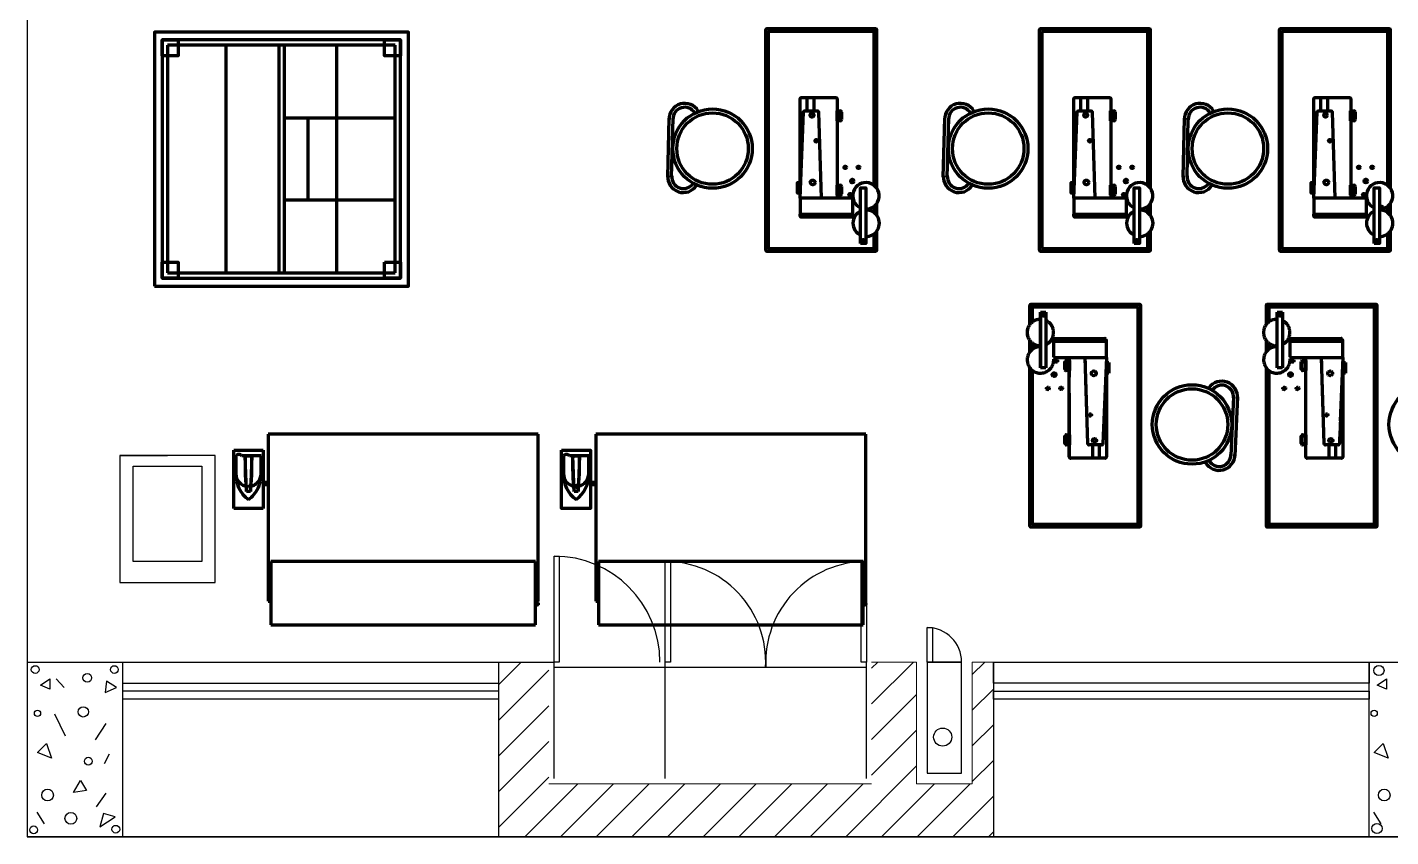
# Model space of a CAD drawing. Header units: inches. Extents: x 548 to 1330, y 676 to 1006.
# Drawn here: x 548.2 to 805.8, y 675.9 to 828.8 of the extents above; entities that cross this region are included whole.
import ezdxf

# ---------------------------------------------------------------- set-up
doc = ezdxf.new("R2010")
doc.units = ezdxf.units.IN
doc.linetypes.add('ACAD_ISO02W100', pattern=[15, 12, -3])
doc.linetypes.add('DASHED2', pattern=[0.375, 0.25, -0.125])
for name, color, linetype in [('chair', 10, 'Continuous'), ('front table', 41, 'Continuous'), ('machines', 21, 'Continuous'), ('main wall', 40, 'Continuous'), ('steam and iron', 43, 'Continuous'), ('window', 99, 'Continuous')]:
    doc.layers.add(name, color=color, linetype=linetype)

# ---------------------------------------------------------------- blocks, each defined once
blk = doc.blocks.new('pattern table')
at = {"layer": 'front table', "linetype": 'DASHED2', "lineweight": 100}
for p, q in [((45.5, -2.5), (2.5, -2.5)), ((2.5, -2.5), (2.5, -45.5)), ((13.5, -2.5), (13.5, -45.5)), ((23.5, -2.5), (23.5, -45.5)), ((24.5, -2.5), (24.5, -45.5)), ((34.5, -45.5), (34.5, -2.5)), ((45.5, -45.5), (45.5, -2.5)), ((45.5, -16.25), (24.5, -16.25)), ((29, -16.25), (29, -31.75)), ((45.5, -31.75), (24.5, -31.75)), ((2.5, -45.5), (45.5, -45.5))]:
    blk.add_line(p, q, dxfattribs=at)
at = {"layer": 'front table', "linetype": 'ACAD_ISO02W100', "lineweight": 100}
blk.add_lwpolyline([(0, -48), (48, -48), (48, 0), (0, 0)], close=True, dxfattribs=at)
at = {"layer": 'front table', "linetype": 'DASHED2', "lineweight": 100}
for points in [[(1.5, -46.5), (46.5, -46.5), (46.5, -1.5), (1.5, -1.5)], [(1.5, -1.5), (4.5, -1.5), (4.5, -4.5), (1.5, -4.5)], [(43.5, -1.5), (46.5, -1.5), (46.5, -4.5), (43.5, -4.5)], [(1.5, -43.5), (4.5, -43.5), (4.5, -46.5), (1.5, -46.5)], [(43.5, -43.5), (46.5, -43.5), (46.5, -46.5), (43.5, -46.5)]]:
    blk.add_lwpolyline(points, close=True, dxfattribs=at)
blk = doc.blocks.new('snls')
at = {"layer": 'machines', "linetype": 'ACAD_ISO02W100', "lineweight": 100}
for p, q in [((6.57, 29.7), (6.57, 31.08)), ((6.82, 31.33), (7.44, 31.33)), ((7.02, 31.13), (7.44, 31.13)), ((7.44, 31.33), (7.44, 29.45)), ((6.77, 29.9), (6.77, 30.88)), ((7.44, 29.45), (6.82, 29.45)), ((7.44, 29.65), (7.02, 29.65)), ((6.57, 15.68), (6.57, 17.06)), ((6.77, 15.88), (6.77, 16.86)), ((6.82, 17.31), (7.44, 17.31)), ((7.02, 17.11), (7.44, 17.11)), ((7.44, 15.63), (7.02, 15.63)), ((7.44, 17.31), (7.44, 15.43)), ((14.03, 16.57), (13.81, 16.57)), ((13.81, 16.32), (14.03, 16.35)), ((14.03, 16.57), (14.03, 16.35)), ((7.44, 15.43), (6.82, 15.43)), ((11.85, 12.92), (11.85, 15.43)), ((13.13, 12.93), (13.13, 15.43))]:
    blk.add_line(p, q, dxfattribs=at)
for points in [[(-0.07, 30.03), (-0.07, 0.18, 0.414214), (0.18, -0.07), (20.68, -0.07, 0.414214), (20.93, 0.18), (20.93, 41.68, 0.414214), (20.68, 41.93), (0.18, 41.93, 0.414214), (-0.07, 41.68), (-0.07, 38.12)], [(0.43, 29.5), (0.43, 0.68, 0.414214), (0.68, 0.43), (20.18, 0.43, 0.414214), (20.43, 0.68), (20.43, 41.18, 0.414214), (20.18, 41.43), (0.68, 41.43, 0.414214), (0.43, 41.18), (0.43, 38.63)]]:
    blk.add_lwpolyline(points, format="xyb", dxfattribs=at)
for points in [[(3.01, 40.47), (3.01, 29.97), (2.01, 29.97), (2.01, 40.47)], [(3.01, 40.47), (3.01, 29.97), (2.01, 29.97), (2.01, 40.47)], [(14.43, 28.97), (14.43, 30.96), (14.91, 30.96), (14.91, 28.97)], [(14.43, 29.6), (14.43, 30.81), (14.88, 30.81), (14.88, 29.6)]]:
    blk.add_lwpolyline(points, close=True, dxfattribs=at)
for points in [[(-0.07, 35.17), (-0.07, 32.91)], [(0.43, 34.66), (0.43, 33.43)]]:
    blk.add_lwpolyline(points, dxfattribs=at)
for points in [[(4.43, 34.93), (4.43, 35.24, -0.414214), (4.68, 35.49), (14.15, 35.49, -0.414214), (14.4, 35.24), (14.4, 34.93)], [(14.43, 31.93), (14.43, 34.93), (4.43, 34.93), (4.43, 32.18, 0.414214), (4.68, 31.93)], [(14.43, 31.93), (14.43, 13.18, -0.414214), (14.18, 12.93), (7.68, 12.93, -0.414214), (7.43, 13.18), (7.43, 31.93)], [(14.43, 31.93), (13.78, 15.67, -0.402601), (13.53, 15.43), (11.17, 15.43, -0.405445), (10.92, 15.67), (10.43, 31.93)]]:
    blk.add_lwpolyline(points, format="xyb", close=True, dxfattribs=at)
for centre, radius in [((2.59, 39.97), 0.264), ((2.59, 39.97), 0.264), ((4.96, 31.27), 0.248), ((4.55, 28.7), 0.343), ((12.04, 28.93), 0.444), ((3.37, 26.09), 0.248), ((5.88, 26.09), 0.248), ((11.37, 21.07), 0.236), ((12.18, 16.24), 0.365)]:
    blk.add_circle(centre, radius, dxfattribs=at)
for centre, radius, start, end in [((1.95, 36.64), 2.5, 88.5457, 271.4543), ((1.95, 36.64), 2.5, 295.1747, 64.8253), ((1.97, 31.47), 2.5, 89.1324, 65.4718), ((6.82, 31.08), 0.25, 90, 180), ((7.02, 30.88), 0.25, 90, 180), ((6.82, 29.7), 0.25, 180, 270), ((7.02, 29.9), 0.25, 180, 270), ((6.82, 17.06), 0.25, 90, 180), ((6.82, 15.68), 0.25, 180, 270), ((7.02, 16.86), 0.25, 90, 180), ((7.02, 15.88), 0.25, 180, 270)]:
    blk.add_arc(centre, radius, start, end, dxfattribs=at)

msp = doc.modelspace()

# ---------------------------------------------------------------- hatches: boundary and pattern name
h = msp.add_hatch()
h.set_pattern_fill('ANSI31', color=256, scale=1.5)
h.paths.add_polyline_path([(730.74, 675.91), (637.24, 675.91), (637.24, 708.91), (646.74, 708.91), (646.74, 685.91), (707.74, 685.91), (707.74, 708.91), (716.24, 708.91), (716.24, 685.91), (726.74, 685.91), (726.74, 708.91), (730.74, 708.91)])
h.paths.add_polyline_path([(923.24, 685.91), (977.24, 685.91), (977.24, 708.91), (985.24, 708.91), (985.24, 675.91), (902.74, 675.91), (889.74, 675.91), (889.74, 708.91), (923.24, 708.91)])
h.paths.add_polyline_path([(1237.74, 675.91), (1144.24, 675.91), (1144.24, 708.91), (1148.74, 708.91), (1148.74, 685.91), (1156.74, 685.91), (1156.74, 708.91), (1165.74, 708.91), (1165.74, 685.91), (1226.74, 685.91), (1226.74, 708.91), (1237.74, 708.91)])

# ---------------------------------------------------------------- linework, layer by layer
for p, q in [((565.74, 747.91), (574.74, 747.91)), ((568.24, 727.91), (568.24, 745.91)), ((568.24, 745.91), (574.74, 745.91)), ((574.74, 745.91), (581.24, 745.91)), ((581.24, 745.91), (581.24, 727.91)), ((581.24, 727.91), (568.24, 727.91)), ((548.24, 708.91), (566.24, 708.91)), ((566.24, 708.91), (566.24, 675.91)), ((566.24, 708.91), (647.74, 708.91)), ((637.24, 708.91), (637.24, 675.91)), ((647.74, 686.91), (647.74, 708.91)), ((668.74, 686.91), (668.74, 708.91)), ((706.74, 686.91), (706.74, 708.91)), ((718.24, 708.91), (718.24, 687.91)), ((724.74, 687.91), (724.74, 708.91)), ((730.74, 708.91), (730.74, 675.91)), ((550.71, 704.56), (552.47, 705.73)), ((552.47, 705.73), (552.47, 703.76)), ((553.72, 705.74), (555.19, 704.09)), ((647.74, 707.91), (668.74, 707.91)), ((803.21, 704.56), (804.97, 705.73)), ((804.97, 705.73), (804.97, 703.76)), ((552.47, 703.76), (550.71, 704.56)), ((563.2, 705.29), (562.98, 703.16)), ((562.98, 703.16), (565.11, 704.11)), ((565.11, 704.11), (563.2, 705.29)), ((804.97, 703.76), (803.21, 704.56)), ((553.35, 699.15), (555.37, 694.94)), ((563.06, 697.32), (561.05, 694.21)), ((550.19, 691.82), (551.88, 693.5)), ((551.88, 693.5), (552.8, 690.73)), ((802.69, 691.82), (804.38, 693.5)), ((804.38, 693.5), (805.3, 690.73)), ((552.8, 690.73), (550.19, 691.82)), ((563.72, 691.48), (562.76, 689.71)), ((805.3, 690.73), (802.69, 691.82)), ((718.24, 687.91), (724.74, 687.91)), ((556.95, 684.27), (558.27, 686.55)), ((558.27, 686.55), (559.45, 684.64)), ((559.45, 684.64), (556.95, 684.27)), ((563.06, 684.14), (561.23, 681.58)), ((550.03, 680.53), (551.43, 678.32)), ((562.61, 680.31), (561.95, 677.81)), ((564.82, 679.64), (562.61, 680.31)), ((802.53, 680.53), (803.93, 678.32)), ((561.95, 677.81), (564.82, 679.64)), ((548.24, 675.91), (1330.24, 675.91))]:
    msp.add_line(p, q)
at = {"color": 7, "lineweight": 0}
for p, q in [((707.74, 708.91), (716.24, 708.91)), ((716.24, 708.91), (716.24, 685.91)), ((726.74, 685.91), (726.74, 708.91)), ((646.74, 685.91), (707.74, 685.91)), ((716.24, 685.91), (726.74, 685.91))]:
    msp.add_line(p, q, dxfattribs=at)
at = {"lineweight": 0}
msp.add_line((726.74, 708.91), (730.74, 708.91), dxfattribs=at)
for points in [[(565.74, 723.91), (583.74, 723.91), (583.74, 747.91), (565.74, 747.91)], [(647.74, 708.91), (647.74, 728.91), (648.74, 728.91), (648.74, 708.91)], [(668.74, 708.91), (668.74, 727.91), (669.74, 727.91), (669.74, 708.91)], [(706.74, 727.91), (706.74, 708.91), (705.74, 708.91), (705.74, 727.91)], [(718.24, 708.91), (718.24, 715.41), (719.24, 715.41), (719.24, 708.91)], [(718.24, 708.91), (724.74, 708.91), (724.74, 708.91), (718.24, 708.91)], [(730.74, 708.91), (801.74, 708.91), (801.74, 704.91), (730.74, 704.91)], [(801.74, 708.91), (818.74, 708.91), (818.74, 675.91), (801.74, 675.91)]]:
    msp.add_lwpolyline(points, close=True)
msp.add_lwpolyline([(668.74, 707.91), (706.74, 707.91)])
for centre, radius in [((549.73, 707.49), 0.732), ((559.58, 705.92), 0.819), ((564.7, 707.49), 0.732), ((803.57, 707.31), 0.964), ((550.17, 699.23), 0.59), ((558.82, 699.49), 0.964), ((802.67, 699.23), 0.59), ((721.16, 694.73), 1.71), ((559.77, 690.18), 0.732), ((552.07, 683.78), 1.11), ((804.57, 683.78), 1.11), ((556.47, 679.38), 1.11), ((549.44, 677.21), 0.732), ((564.96, 677.33), 0.732), ((803.2, 677.46), 0.964)]:
    msp.add_circle(centre, radius)
at = {"color": 10, "lineweight": 0}
for centre, start, end in [((677.69, 805.89), 0, 180), ((729.76, 805.89), 106.8339, 180), ((729.76, 805.89), 81.0921, 106.8339), ((677.69, 805.89), 180, 0), ((729.76, 805.89), 180, 357.9574)]:
    msp.add_arc(centre, 6.75, start, end, dxfattribs=at)
for centre, radius, start, end in [((647.74, 708.91), 20, 0, 90), ((668.74, 708.91), 19, 356.983, 90), ((706.74, 708.91), 19, 90, 183.017), ((718.24, 708.91), 6.5, 0, 90)]:
    msp.add_arc(centre, radius, start, end)
at = {"layer": 'chair', "lineweight": 100}
for p, q in [((669.21, 800.5), (669.47, 811.66)), ((669.96, 800.5), (670.22, 811.63)), ((721.28, 800.5), (721.54, 811.66)), ((722.03, 800.5), (722.29, 811.63)), ((766.56, 800.5), (766.81, 811.66)), ((767.31, 800.5), (767.56, 811.63)), ((776.11, 758.99), (775.6, 747.88)), ((776.86, 758.98), (776.35, 747.82))]:
    msp.add_line(p, q, dxfattribs=at)
for centre, radius in [((677.69, 805.89), 7.5), ((677.69, 805.89), 6.75), ((729.76, 805.89), 7.5), ((729.76, 805.89), 6.75), ((775.04, 805.89), 7.5), ((775.04, 805.89), 6.75), ((768.26, 753.78), 7.5), ((768.26, 753.78), 6.75), ((812.95, 753.78), 7.5)]:
    msp.add_circle(centre, radius, dxfattribs=at)
for centre, radius, start, end in [((672.43, 811.47), 2.97, 30.6651, 181.4564), ((724.5, 811.47), 2.97, 30.6651, 181.4564), ((769.78, 811.47), 2.97, 30.6651, 181.4564), ((672.43, 811.47), 2.22, 30.6651, 181.4564), ((724.5, 811.47), 2.22, 30.6651, 181.4564), ((769.78, 811.47), 2.22, 30.6651, 181.4564), ((672.18, 800.56), 2.97, 175.9103, 326.7016), ((672.18, 800.56), 2.22, 175.9103, 326.7016), ((724.25, 800.56), 2.97, 175.9103, 326.7016), ((724.25, 800.56), 2.22, 175.9103, 326.7016), ((769.53, 800.56), 2.97, 175.9103, 326.7016), ((769.53, 800.56), 2.22, 175.9103, 326.7016), ((773.89, 758.99), 2.97, 354.6184, 145.4096), ((773.89, 758.99), 2.22, 354.6184, 145.4096), ((773.39, 748.08), 2.97, 209.3732, 0.1645), ((773.39, 748.08), 2.22, 209.3732, 0.1645)]:
    msp.add_arc(centre, radius, start, end, dxfattribs=at)
at = {"layer": 'front table', "lineweight": 100}
for p, q in [((617.74, 825.41), (574.74, 825.41)), ((574.74, 825.41), (574.74, 782.41)), ((585.74, 825.41), (585.74, 782.41)), ((595.74, 825.41), (595.74, 782.41)), ((596.74, 825.41), (596.74, 782.41)), ((606.74, 782.41), (606.74, 825.41)), ((617.74, 782.41), (617.74, 825.41)), ((617.74, 811.66), (596.74, 811.66)), ((601.24, 811.66), (601.24, 796.16)), ((617.74, 796.16), (596.74, 796.16)), ((574.74, 782.41), (617.74, 782.41))]:
    msp.add_line(p, q, dxfattribs=at)
at = {"layer": 'front table', "linetype": 'DASHED2', "lineweight": 100}
for p, q in [((617.74, 825.41), (574.74, 825.41)), ((574.74, 825.41), (574.74, 782.41)), ((585.74, 825.41), (585.74, 782.41)), ((595.74, 825.41), (595.74, 782.41)), ((596.74, 825.41), (596.74, 782.41)), ((606.74, 782.41), (606.74, 825.41)), ((617.74, 782.41), (617.74, 825.41)), ((617.74, 811.66), (596.74, 811.66)), ((601.24, 811.66), (601.24, 796.16)), ((617.74, 796.16), (596.74, 796.16)), ((574.74, 782.41), (617.74, 782.41))]:
    msp.add_line(p, q, dxfattribs=at)
at = {"layer": 'front table', "lineweight": 100}
for points in [[(572.24, 779.91), (620.24, 779.91), (620.24, 827.91), (572.24, 827.91)], [(573.74, 781.41), (618.74, 781.41), (618.74, 826.41), (573.74, 826.41)], [(573.74, 826.41), (576.74, 826.41), (576.74, 823.41), (573.74, 823.41)], [(615.74, 826.41), (618.74, 826.41), (618.74, 823.41), (615.74, 823.41)], [(573.74, 784.41), (576.74, 784.41), (576.74, 781.41), (573.74, 781.41)], [(615.74, 784.41), (618.74, 784.41), (618.74, 781.41), (615.74, 781.41)]]:
    msp.add_lwpolyline(points, close=True, dxfattribs=at)
at = {"layer": 'front table', "linetype": 'ACAD_ISO02W100', "lineweight": 100}
msp.add_lwpolyline([(572.24, 779.91), (620.24, 779.91), (620.24, 827.91), (572.24, 827.91)], close=True, dxfattribs=at)
at = {"layer": 'front table', "linetype": 'DASHED2', "lineweight": 100}
for points in [[(573.74, 781.41), (618.74, 781.41), (618.74, 826.41), (573.74, 826.41)], [(573.74, 826.41), (576.74, 826.41), (576.74, 823.41), (573.74, 823.41)], [(615.74, 826.41), (618.74, 826.41), (618.74, 823.41), (615.74, 823.41)], [(573.74, 784.41), (576.74, 784.41), (576.74, 781.41), (573.74, 781.41)], [(615.74, 784.41), (618.74, 784.41), (618.74, 781.41), (615.74, 781.41)]]:
    msp.add_lwpolyline(points, close=True, dxfattribs=at)
at = {"layer": 'machines', "lineweight": 100}
for p, q in [((695.52, 815.52), (695.52, 813.02)), ((696.8, 815.53), (696.8, 813.02)), ((747.21, 815.52), (747.21, 813.02)), ((748.49, 815.53), (748.49, 813.02)), ((792.54, 815.52), (792.54, 813.02)), ((793.82, 815.53), (793.82, 813.02)), ((694.83, 812.13), (694.61, 812.1)), ((694.61, 811.87), (694.61, 812.1)), ((694.61, 811.87), (694.83, 811.87)), ((701.2, 813.01), (701.82, 813.01)), ((701.2, 811.13), (701.2, 813.01)), ((701.2, 812.81), (701.62, 812.81)), ((701.62, 811.33), (701.2, 811.33)), ((701.87, 812.56), (701.87, 811.58)), ((702.07, 812.76), (702.07, 811.38)), ((746.53, 812.13), (746.3, 812.1)), ((746.3, 811.87), (746.3, 812.1)), ((746.3, 811.87), (746.53, 811.87)), ((752.89, 813.01), (753.51, 813.01)), ((752.89, 811.13), (752.89, 813.01)), ((752.89, 812.81), (753.31, 812.81)), ((753.31, 811.33), (752.89, 811.33)), ((753.56, 812.56), (753.56, 811.58)), ((753.76, 812.76), (753.76, 811.38)), ((791.86, 812.13), (791.63, 812.1)), ((791.63, 811.87), (791.63, 812.1)), ((791.63, 811.87), (791.86, 811.87)), ((798.22, 813.01), (798.84, 813.01)), ((798.22, 811.13), (798.22, 813.01)), ((798.22, 812.81), (798.64, 812.81)), ((798.64, 811.33), (798.22, 811.33)), ((798.89, 812.56), (798.89, 811.58)), ((799.09, 812.76), (799.09, 811.38)), ((701.82, 811.13), (701.2, 811.13)), ((753.51, 811.13), (752.89, 811.13)), ((798.84, 811.13), (798.22, 811.13)), ((701.2, 799), (701.82, 799)), ((701.2, 797.11), (701.2, 799)), ((701.2, 798.8), (701.62, 798.8)), ((701.87, 798.55), (701.87, 797.56)), ((702.07, 798.75), (702.07, 797.36)), ((752.89, 799), (753.51, 799)), ((752.89, 797.11), (752.89, 799)), ((752.89, 798.8), (753.31, 798.8)), ((753.56, 798.55), (753.56, 797.56)), ((753.76, 798.75), (753.76, 797.36)), ((798.22, 799), (798.84, 799)), ((798.22, 797.11), (798.22, 799)), ((798.22, 798.8), (798.64, 798.8)), ((798.89, 798.55), (798.89, 797.56)), ((799.09, 798.75), (799.09, 797.36)), ((701.62, 797.31), (701.2, 797.31)), ((701.82, 797.11), (701.2, 797.11)), ((753.31, 797.31), (752.89, 797.31)), ((753.51, 797.11), (752.89, 797.11)), ((798.64, 797.31), (798.22, 797.31)), ((798.84, 797.11), (798.22, 797.11))]:
    msp.add_line(p, q, dxfattribs=at)
at = {"layer": 'machines', "linetype": 'ACAD_ISO02W100', "lineweight": 100}
for p, q in [((744.23, 764.2), (744.23, 765.59)), ((744.43, 764.4), (744.43, 765.39)), ((744.48, 765.84), (745.09, 765.84)), ((744.68, 765.64), (745.09, 765.64)), ((745.09, 765.84), (745.09, 763.95)), ((788.88, 764.2), (788.88, 765.59)), ((789.08, 764.4), (789.08, 765.39)), ((789.13, 765.84), (789.75, 765.84)), ((789.33, 765.64), (789.75, 765.64)), ((789.75, 765.84), (789.75, 763.95)), ((745.09, 763.95), (744.48, 763.95)), ((745.09, 764.15), (744.68, 764.15)), ((789.75, 763.95), (789.13, 763.95)), ((789.75, 764.15), (789.33, 764.15)), ((744.23, 750.19), (744.23, 751.57)), ((744.43, 750.39), (744.43, 751.37)), ((744.48, 751.82), (745.09, 751.82)), ((745.09, 749.94), (744.48, 749.94)), ((744.68, 751.62), (745.09, 751.62)), ((745.09, 750.14), (744.68, 750.14)), ((745.09, 751.82), (745.09, 749.94)), ((749.5, 747.42), (749.5, 749.93)), ((750.78, 747.43), (750.78, 749.93)), ((751.68, 751.08), (751.46, 751.08)), ((751.46, 750.82), (751.68, 750.85)), ((751.68, 751.08), (751.68, 750.85)), ((788.88, 750.19), (788.88, 751.57)), ((789.08, 750.39), (789.08, 751.37)), ((789.13, 751.82), (789.75, 751.82)), ((789.75, 749.94), (789.13, 749.94)), ((789.33, 751.62), (789.75, 751.62)), ((789.75, 750.14), (789.33, 750.14)), ((789.75, 751.82), (789.75, 749.94)), ((794.15, 747.42), (794.15, 749.93)), ((795.43, 747.43), (795.43, 749.93)), ((796.34, 751.08), (796.12, 751.08)), ((796.12, 750.82), (796.34, 750.85)), ((796.34, 751.08), (796.34, 750.85))]:
    msp.add_line(p, q, dxfattribs=at)
at = {"layer": 'machines', "lineweight": 100}
for points in [[(708.71, 798.41), (708.71, 828.27, 0.414214), (708.46, 828.52), (687.96, 828.52, 0.414214), (687.71, 828.27), (687.71, 786.77, 0.414214), (687.96, 786.52), (708.46, 786.52, 0.414214), (708.71, 786.77), (708.71, 790.33)], [(708.21, 798.94), (708.21, 827.77, 0.414214), (707.96, 828.02), (688.46, 828.02, 0.414214), (688.21, 827.77), (688.21, 787.27, 0.414214), (688.46, 787.02), (707.96, 787.02, 0.414214), (708.21, 787.27), (708.21, 789.81)], [(760.41, 798.41), (760.41, 828.27, 0.414214), (760.16, 828.52), (739.66, 828.52, 0.414214), (739.41, 828.27), (739.41, 786.77, 0.414214), (739.66, 786.52), (760.16, 786.52, 0.414214), (760.41, 786.77), (760.41, 790.33)], [(759.91, 798.94), (759.91, 827.77, 0.414214), (759.66, 828.02), (740.16, 828.02, 0.414214), (739.91, 827.77), (739.91, 787.27, 0.414214), (740.16, 787.02), (759.66, 787.02, 0.414214), (759.91, 787.27), (759.91, 789.81)], [(805.74, 798.41), (805.74, 828.27, 0.414214), (805.49, 828.52), (784.99, 828.52, 0.414214), (784.74, 828.27), (784.74, 786.77, 0.414214), (784.99, 786.52), (805.49, 786.52, 0.414214), (805.74, 786.77), (805.74, 790.33)], [(805.24, 798.94), (805.24, 827.77, 0.414214), (804.99, 828.02), (785.49, 828.02, 0.414214), (785.24, 827.77), (785.24, 787.27, 0.414214), (785.49, 787.02), (804.99, 787.02, 0.414214), (805.24, 787.27), (805.24, 789.81)], [(737.58, 764.54), (737.58, 734.68, 0.414214), (737.83, 734.43), (758.33, 734.43, 0.414214), (758.58, 734.68), (758.58, 776.18, 0.414214), (758.33, 776.43), (737.83, 776.43, 0.414214), (737.58, 776.18), (737.58, 772.62)], [(738.08, 764.01), (738.08, 735.18, 0.414214), (738.33, 734.93), (757.83, 734.93, 0.414214), (758.08, 735.18), (758.08, 775.68, 0.414214), (757.83, 775.93), (738.33, 775.93, 0.414214), (738.08, 775.68), (738.08, 773.14)], [(782.24, 764.54), (782.24, 734.68, 0.414214), (782.49, 734.43), (802.99, 734.43, 0.414214), (803.24, 734.68), (803.24, 776.18, 0.414214), (802.99, 776.43), (782.49, 776.43, 0.414214), (782.24, 776.18), (782.24, 772.62)], [(782.74, 764.01), (782.74, 735.18, 0.414214), (782.99, 734.93), (802.49, 734.93, 0.414214), (802.74, 735.18), (802.74, 775.68, 0.414214), (802.49, 775.93), (782.99, 775.93, 0.414214), (782.74, 775.68), (782.74, 773.14)]]:
    msp.add_lwpolyline(points, format="xyb", dxfattribs=at)
for points in [[(694.21, 796.52), (694.21, 815.27, -0.414214), (694.46, 815.52), (700.96, 815.52, -0.414214), (701.21, 815.27), (701.21, 796.52)], [(745.91, 796.52), (745.91, 815.27, -0.414214), (746.16, 815.52), (752.66, 815.52, -0.414214), (752.91, 815.27), (752.91, 796.52)], [(791.24, 796.52), (791.24, 815.27, -0.414214), (791.49, 815.52), (797.99, 815.52, -0.414214), (798.24, 815.27), (798.24, 796.52)], [(694.21, 796.52), (694.86, 812.78, -0.402601), (695.11, 813.02), (697.48, 813.02, -0.405445), (697.73, 812.77), (698.21, 796.52)], [(745.91, 796.52), (746.55, 812.78, -0.402601), (746.8, 813.02), (749.17, 813.02, -0.405445), (749.42, 812.77), (749.91, 796.52)], [(791.24, 796.52), (791.88, 812.78, -0.402601), (792.13, 813.02), (794.5, 813.02, -0.405445), (794.75, 812.77), (795.24, 796.52)], [(694.21, 796.52), (694.21, 793.52), (704.21, 793.52), (704.21, 796.27, 0.414214), (703.96, 796.52)], [(745.91, 796.52), (745.91, 793.52), (755.91, 793.52), (755.91, 796.27, 0.414214), (755.66, 796.52)], [(791.24, 796.52), (791.24, 793.52), (801.24, 793.52), (801.24, 796.27, 0.414214), (800.99, 796.52)], [(704.21, 793.52), (704.21, 793.2, -0.414214), (703.96, 792.95), (694.49, 792.95, -0.414214), (694.24, 793.2), (694.24, 793.52)], [(755.91, 793.52), (755.91, 793.2, -0.414214), (755.66, 792.95), (746.19, 792.95, -0.414214), (745.94, 793.2), (745.94, 793.52)], [(801.24, 793.52), (801.24, 793.2, -0.414214), (800.99, 792.95), (791.52, 792.95, -0.414214), (791.27, 793.2), (791.27, 793.52)], [(752.08, 766.43), (752.08, 747.68, -0.414214), (751.83, 747.43), (745.33, 747.43, -0.414214), (745.08, 747.68), (745.08, 766.43)], [(752.08, 766.43), (751.43, 750.17, -0.402601), (751.18, 749.93), (748.82, 749.93, -0.405445), (748.57, 750.18), (748.08, 766.43)], [(796.74, 766.43), (796.74, 747.68, -0.414214), (796.49, 747.43), (789.99, 747.43, -0.414214), (789.74, 747.68), (789.74, 766.43)], [(796.74, 766.43), (796.09, 750.17, -0.402601), (795.84, 749.93), (793.47, 749.93, -0.405445), (793.22, 750.18), (792.74, 766.43)]]:
    msp.add_lwpolyline(points, format="xyb", close=True, dxfattribs=at)
for points in [[(694.21, 799.47), (694.21, 797.48), (693.73, 797.48), (693.73, 799.47)], [(694.21, 798.85), (694.21, 797.63), (693.77, 797.63), (693.77, 798.85)], [(705.63, 787.98), (705.63, 798.48), (706.63, 798.48), (706.63, 787.98)], [(745.9, 799.47), (745.9, 797.48), (745.42, 797.48), (745.42, 799.47)], [(745.9, 798.85), (745.9, 797.63), (745.46, 797.63), (745.46, 798.85)], [(757.32, 787.98), (757.32, 798.48), (758.32, 798.48), (758.32, 787.98)], [(791.23, 799.47), (791.23, 797.48), (790.75, 797.48), (790.75, 799.47)], [(791.23, 798.85), (791.23, 797.63), (790.79, 797.63), (790.79, 798.85)], [(802.65, 787.98), (802.65, 798.48), (803.65, 798.48), (803.65, 787.98)]]:
    msp.add_lwpolyline(points, close=True, dxfattribs=at)
for points in [[(708.21, 793.78), (708.21, 795.01)], [(708.71, 793.27), (708.71, 795.54)], [(759.91, 793.78), (759.91, 795.01)], [(760.41, 793.27), (760.41, 795.54)], [(805.24, 793.78), (805.24, 795.01)], [(805.74, 793.27), (805.74, 795.54)]]:
    msp.add_lwpolyline(points, dxfattribs=at)
at = {"layer": 'machines', "linetype": 'ACAD_ISO02W100', "lineweight": 100}
for points in [[(737.58, 764.54), (737.58, 734.68, 0.414214), (737.83, 734.43), (758.33, 734.43, 0.414214), (758.58, 734.68), (758.58, 776.18, 0.414214), (758.33, 776.43), (737.83, 776.43, 0.414214), (737.58, 776.18), (737.58, 772.62)], [(738.08, 764.01), (738.08, 735.18, 0.414214), (738.33, 734.93), (757.83, 734.93, 0.414214), (758.08, 735.18), (758.08, 775.68, 0.414214), (757.83, 775.93), (738.33, 775.93, 0.414214), (738.08, 775.68), (738.08, 773.14)], [(782.24, 764.54), (782.24, 734.68, 0.414214), (782.49, 734.43), (802.99, 734.43, 0.414214), (803.24, 734.68), (803.24, 776.18, 0.414214), (802.99, 776.43), (782.49, 776.43, 0.414214), (782.24, 776.18), (782.24, 772.62)], [(782.74, 764.01), (782.74, 735.18, 0.414214), (782.99, 734.93), (802.49, 734.93, 0.414214), (802.74, 735.18), (802.74, 775.68, 0.414214), (802.49, 775.93), (782.99, 775.93, 0.414214), (782.74, 775.68), (782.74, 773.14)]]:
    msp.add_lwpolyline(points, format="xyb", dxfattribs=at)
for points in [[(740.66, 774.97), (740.66, 764.47), (739.66, 764.47), (739.66, 774.97)], [(740.66, 774.97), (740.66, 764.47), (739.66, 764.47), (739.66, 774.97)], [(785.32, 774.97), (785.32, 764.47), (784.32, 764.47), (784.32, 774.97)], [(785.32, 774.97), (785.32, 764.47), (784.32, 764.47), (784.32, 774.97)], [(752.09, 763.48), (752.09, 765.47), (752.57, 765.47), (752.57, 763.48)], [(752.09, 764.1), (752.09, 765.32), (752.53, 765.32), (752.53, 764.1)], [(796.74, 763.48), (796.74, 765.47), (797.22, 765.47), (797.22, 763.48)], [(796.74, 764.1), (796.74, 765.32), (797.18, 765.32), (797.18, 764.1)]]:
    msp.add_lwpolyline(points, close=True, dxfattribs=at)
for points in [[(737.58, 769.68), (737.58, 767.41)], [(738.08, 769.17), (738.08, 767.94)], [(782.24, 769.68), (782.24, 767.41)], [(782.74, 769.17), (782.74, 767.94)]]:
    msp.add_lwpolyline(points, dxfattribs=at)
for points in [[(742.08, 769.43), (742.08, 769.75, -0.414214), (742.33, 770), (751.8, 770, -0.414214), (752.05, 769.75), (752.05, 769.43)], [(752.08, 766.43), (752.08, 769.43), (742.08, 769.43), (742.08, 766.68, 0.414214), (742.33, 766.43)], [(786.74, 769.43), (786.74, 769.75, -0.414214), (786.99, 770), (796.46, 770, -0.414214), (796.71, 769.75), (796.71, 769.43)], [(796.74, 766.43), (796.74, 769.43), (786.74, 769.43), (786.74, 766.68, 0.414214), (786.99, 766.43)], [(752.08, 766.43), (752.08, 747.68, -0.414214), (751.83, 747.43), (745.33, 747.43, -0.414214), (745.08, 747.68), (745.08, 766.43)], [(752.08, 766.43), (751.43, 750.17, -0.402601), (751.18, 749.93), (748.82, 749.93, -0.405445), (748.57, 750.18), (748.08, 766.43)], [(796.74, 766.43), (796.74, 747.68, -0.414214), (796.49, 747.43), (789.99, 747.43, -0.414214), (789.74, 747.68), (789.74, 766.43)], [(796.74, 766.43), (796.09, 750.17, -0.402601), (795.84, 749.93), (793.47, 749.93, -0.405445), (793.22, 750.18), (792.74, 766.43)]]:
    msp.add_lwpolyline(points, format="xyb", close=True, dxfattribs=at)
at = {"layer": 'machines', "lineweight": 100}
for centre, radius in [((696.46, 812.2), 0.365), ((748.15, 812.2), 0.365), ((793.48, 812.2), 0.365), ((697.27, 807.37), 0.236), ((748.96, 807.37), 0.236), ((794.29, 807.37), 0.236), ((702.76, 802.35), 0.248), ((705.27, 802.35), 0.248), ((754.45, 802.35), 0.248), ((756.96, 802.35), 0.248), ((799.78, 802.35), 0.248), ((802.29, 802.35), 0.248), ((696.6, 799.51), 0.444), ((704.09, 799.75), 0.343), ((748.3, 799.51), 0.444), ((755.78, 799.75), 0.343), ((793.63, 799.51), 0.444), ((801.11, 799.75), 0.343), ((703.68, 797.18), 0.248), ((755.37, 797.18), 0.248), ((800.7, 797.18), 0.248), ((804.07, 794.75), 0.264), ((804.07, 794.75), 0.264), ((706.15, 788.47), 0.264), ((757.84, 788.47), 0.264), ((803.17, 788.47), 0.264)]:
    msp.add_circle(centre, radius, dxfattribs=at)
at = {"layer": 'machines', "linetype": 'ACAD_ISO02W100', "lineweight": 100}
for centre, radius in [((740.24, 774.48), 0.264), ((740.24, 774.48), 0.264), ((784.9, 774.48), 0.264), ((784.9, 774.48), 0.264), ((742.62, 765.77), 0.248), ((787.27, 765.77), 0.248), ((742.2, 763.2), 0.343), ((749.69, 763.44), 0.444), ((786.86, 763.2), 0.343), ((794.35, 763.44), 0.444), ((741.03, 760.6), 0.248), ((743.54, 760.6), 0.248), ((785.68, 760.6), 0.248), ((788.19, 760.6), 0.248), ((749.03, 755.58), 0.236), ((793.68, 755.58), 0.236), ((749.84, 750.75), 0.365), ((794.49, 750.75), 0.365)]:
    msp.add_circle(centre, radius, dxfattribs=at)
at = {"layer": 'machines', "lineweight": 100}
for centre, radius, start, end in [((701.62, 812.56), 0.25, 0, 90), ((701.62, 811.58), 0.25, 270, 0), ((701.82, 812.76), 0.25, 0, 90), ((701.82, 811.38), 0.25, 270, 0), ((753.31, 812.56), 0.25, 0, 90), ((753.31, 811.58), 0.25, 270, 0), ((753.51, 812.76), 0.25, 0, 90), ((753.51, 811.38), 0.25, 270, 0), ((798.64, 812.56), 0.25, 0, 90), ((798.64, 811.58), 0.25, 270, 0), ((798.84, 812.76), 0.25, 0, 90), ((798.84, 811.38), 0.25, 270, 0), ((701.62, 798.55), 0.25, 0, 90), ((701.82, 798.75), 0.25, 0, 90), ((706.67, 796.97), 2.5, 269.1324, 245.4718), ((753.31, 798.55), 0.25, 0, 90), ((753.51, 798.75), 0.25, 0, 90), ((758.36, 796.97), 2.5, 269.1324, 245.4718), ((798.64, 798.55), 0.25, 0, 90), ((798.84, 798.75), 0.25, 0, 90), ((803.69, 796.97), 2.5, 269.1324, 245.4718), ((701.62, 797.56), 0.25, 270, 0), ((701.82, 797.36), 0.25, 270, 0), ((753.31, 797.56), 0.25, 270, 0), ((753.51, 797.36), 0.25, 270, 0), ((798.64, 797.56), 0.25, 270, 0), ((798.84, 797.36), 0.25, 270, 0), ((706.7, 791.8), 2.5, 115.1747, 244.8253), ((706.7, 791.8), 2.5, 268.5457, 91.4543), ((758.39, 791.8), 2.5, 115.1747, 244.8253), ((758.39, 791.8), 2.5, 268.5457, 91.4543), ((803.72, 791.8), 2.5, 115.1747, 244.8253), ((803.72, 791.8), 2.5, 268.5457, 91.4543)]:
    msp.add_arc(centre, radius, start, end, dxfattribs=at)
at = {"layer": 'machines', "linetype": 'ACAD_ISO02W100', "lineweight": 100}
for centre, radius, start, end in [((739.6, 771.15), 2.5, 88.5457, 271.4543), ((739.6, 771.15), 2.5, 295.1747, 64.8253), ((784.26, 771.15), 2.5, 88.5457, 271.4543), ((784.26, 771.15), 2.5, 295.1747, 64.8253), ((739.63, 765.98), 2.5, 89.1324, 65.4718), ((784.28, 765.98), 2.5, 89.1324, 65.4718), ((744.48, 765.59), 0.25, 90, 180), ((744.68, 765.39), 0.25, 90, 180), ((789.13, 765.59), 0.25, 90, 180), ((789.33, 765.39), 0.25, 90, 180), ((744.48, 764.2), 0.25, 180, 270), ((744.68, 764.4), 0.25, 180, 270), ((789.13, 764.2), 0.25, 180, 270), ((789.33, 764.4), 0.25, 180, 270), ((744.48, 751.57), 0.25, 90, 180), ((744.48, 750.19), 0.25, 180, 270), ((744.68, 751.37), 0.25, 90, 180), ((744.68, 750.39), 0.25, 180, 270), ((789.13, 751.57), 0.25, 90, 180), ((789.13, 750.19), 0.25, 180, 270), ((789.33, 751.37), 0.25, 90, 180), ((789.33, 750.39), 0.25, 180, 270)]:
    msp.add_arc(centre, radius, start, end, dxfattribs=at)
at = {"layer": 'main wall'}
for p in [(548.24, 1005.91), (1330.24, 675.91), (1330.24, 675.91)]:
    msp.add_line(p, (548.24, 675.91), dxfattribs=at)
at = {"layer": 'steam and iron', "lineweight": 100}
for p, q in [((644.77, 751.93), (593.77, 751.93)), ((593.77, 751.93), (593.77, 720.43)), ((644.77, 720.43), (644.77, 751.93)), ((593.77, 727.93), (593.77, 720.43)), ((644.27, 727.93), (594.27, 727.93)), ((594.27, 727.93), (594.27, 715.93)), ((644.27, 715.93), (644.27, 727.93)), ((644.77, 720.43), (644.77, 727.93)), ((594.27, 715.93), (644.27, 715.93))]:
    msp.add_line(p, q, dxfattribs=at)
at = {"layer": 'steam and iron', "linetype": 'ByBlock', "lineweight": 100}
for p, q in [((706.66, 751.93), (655.66, 751.93)), ((655.66, 751.93), (655.66, 720.43)), ((706.66, 720.43), (706.66, 751.93)), ((649.54, 747.85), (649.54, 747.85)), ((649.54, 747.85), (649.54, 743.98)), ((654.29, 747.85), (650.66, 747.85)), ((651.29, 747.85), (652.54, 747.85)), ((651.54, 741.1), (651.29, 747.85)), ((652.54, 747.85), (652.29, 741.1)), ((654.29, 743.98), (654.29, 747.85)), ((652.29, 741.1), (651.54, 741.1)), ((655.66, 727.93), (655.66, 720.43)), ((706.16, 727.93), (656.16, 727.93)), ((706.16, 727.93), (656.16, 727.93)), ((656.16, 727.93), (656.16, 715.93)), ((706.16, 715.93), (706.16, 727.93)), ((706.66, 720.43), (706.66, 727.93)), ((655.66, 720.43), (656.16, 720.43)), ((706.16, 720.43), (706.66, 720.43)), ((656.16, 715.93), (706.16, 715.93))]:
    msp.add_line(p, q, dxfattribs=at)
at = {"layer": 'steam and iron', "linetype": 'ACAD_ISO02W100', "lineweight": 100}
for p, q in [((587.65, 747.85), (587.65, 747.85)), ((587.65, 747.85), (587.65, 743.98)), ((592.4, 747.85), (588.77, 747.85)), ((589.4, 747.85), (590.65, 747.85)), ((589.65, 741.1), (589.4, 747.85)), ((590.65, 747.85), (590.4, 741.1)), ((592.4, 743.98), (592.4, 747.85)), ((590.4, 741.1), (589.65, 741.1)), ((644.27, 727.93), (594.27, 727.93)), ((593.77, 720.43), (594.27, 720.43)), ((644.27, 720.43), (644.77, 720.43))]:
    msp.add_line(p, q, dxfattribs=at)
for points in [[(587.27, 748.93), (592.77, 748.93), (592.77, 737.93), (587.27, 737.93)], [(590.31, 741.87), (590.09, 741.87), (590.09, 742.29), (590.31, 742.29)]]:
    msp.add_lwpolyline(points, close=True, dxfattribs=at)
at = {"layer": 'steam and iron', "linetype": 'ByBlock', "lineweight": 100}
for points in [[(649.16, 748.93), (654.66, 748.93), (654.66, 737.93), (649.16, 737.93)], [(652.2, 741.87), (651.98, 741.87), (651.98, 742.29), (652.2, 742.29)]]:
    msp.add_lwpolyline(points, close=True, dxfattribs=at)
at = {"layer": 'steam and iron', "linetype": 'ACAD_ISO02W100', "lineweight": 100}
msp.add_lwpolyline([(593.77, 742.8), (592.78, 742.8), (592.78, 742.45), (593.77, 742.45)], dxfattribs=at)
at = {"layer": 'steam and iron', "linetype": 'ByBlock', "lineweight": 100}
msp.add_lwpolyline([(655.66, 742.8), (654.66, 742.8), (654.66, 742.45), (655.66, 742.45)], dxfattribs=at)
at = {"layer": 'steam and iron', "linetype": 'ACAD_ISO02W100', "lineweight": 100}
for centre, radius in [((592.4, 742.1), 0), ((644.52, 719.9), 0.254)]:
    msp.add_circle(centre, radius, dxfattribs=at)
at = {"layer": 'steam and iron', "linetype": 'ByBlock', "lineweight": 100}
for centre, radius in [((654.29, 742.1), 0), ((706.41, 719.9), 0.254)]:
    msp.add_circle(centre, radius, dxfattribs=at)
at = {"layer": 'steam and iron', "linetype": 'ACAD_ISO02W100', "lineweight": 100}
for centre, radius, start, end in [((588.21, 747.44), 0.689, 36.0194, 144.626), ((635.09, 746.16), 45.72, 177.8847, 186.3575), ((544.96, 746.16), 45.72, 353.6425, 2.1153), ((593.34, 744.23), 5.69, 177.5294, 234.4194), ((590.02, 744.47), 2.38, 180, 258.3487), ((586.71, 744.23), 5.69, 305.5806, 2.4706), ((590.02, 744.47), 2.38, 281.6513, 0)]:
    msp.add_arc(centre, radius, start, end, dxfattribs=at)
at = {"layer": 'steam and iron', "linetype": 'ByBlock', "lineweight": 100}
for centre, radius, start, end in [((650.1, 747.44), 0.689, 36.0194, 144.626), ((696.97, 746.16), 45.72, 177.8847, 186.3575), ((606.85, 746.16), 45.72, 353.6425, 2.1153), ((655.22, 744.23), 5.69, 177.5294, 234.4194), ((651.91, 744.47), 2.38, 180, 258.3487), ((648.6, 744.23), 5.69, 305.5806, 2.4706), ((651.91, 744.47), 2.38, 281.6513, 0)]:
    msp.add_arc(centre, radius, start, end, dxfattribs=at)
at = {"layer": 'window'}
for p, q in [((566.24, 704.91), (637.24, 704.91)), ((637.24, 703.41), (566.24, 703.41)), ((637.24, 701.91), (566.24, 701.91))]:
    msp.add_line(p, q, dxfattribs=at)
msp.add_lwpolyline([(730.74, 703.41), (801.74, 703.41), (801.74, 701.91), (730.74, 701.91)], close=True, dxfattribs=at)

# ---------------------------------------------------------------- block references
for name, p in [('pattern table', (572.24, 827.91)), ('snls', (737.66, 734.51)), ('snls', (782.31, 734.51))]:
    msp.add_blockref(name, p)

doc.saveas('drawing.dxf')
